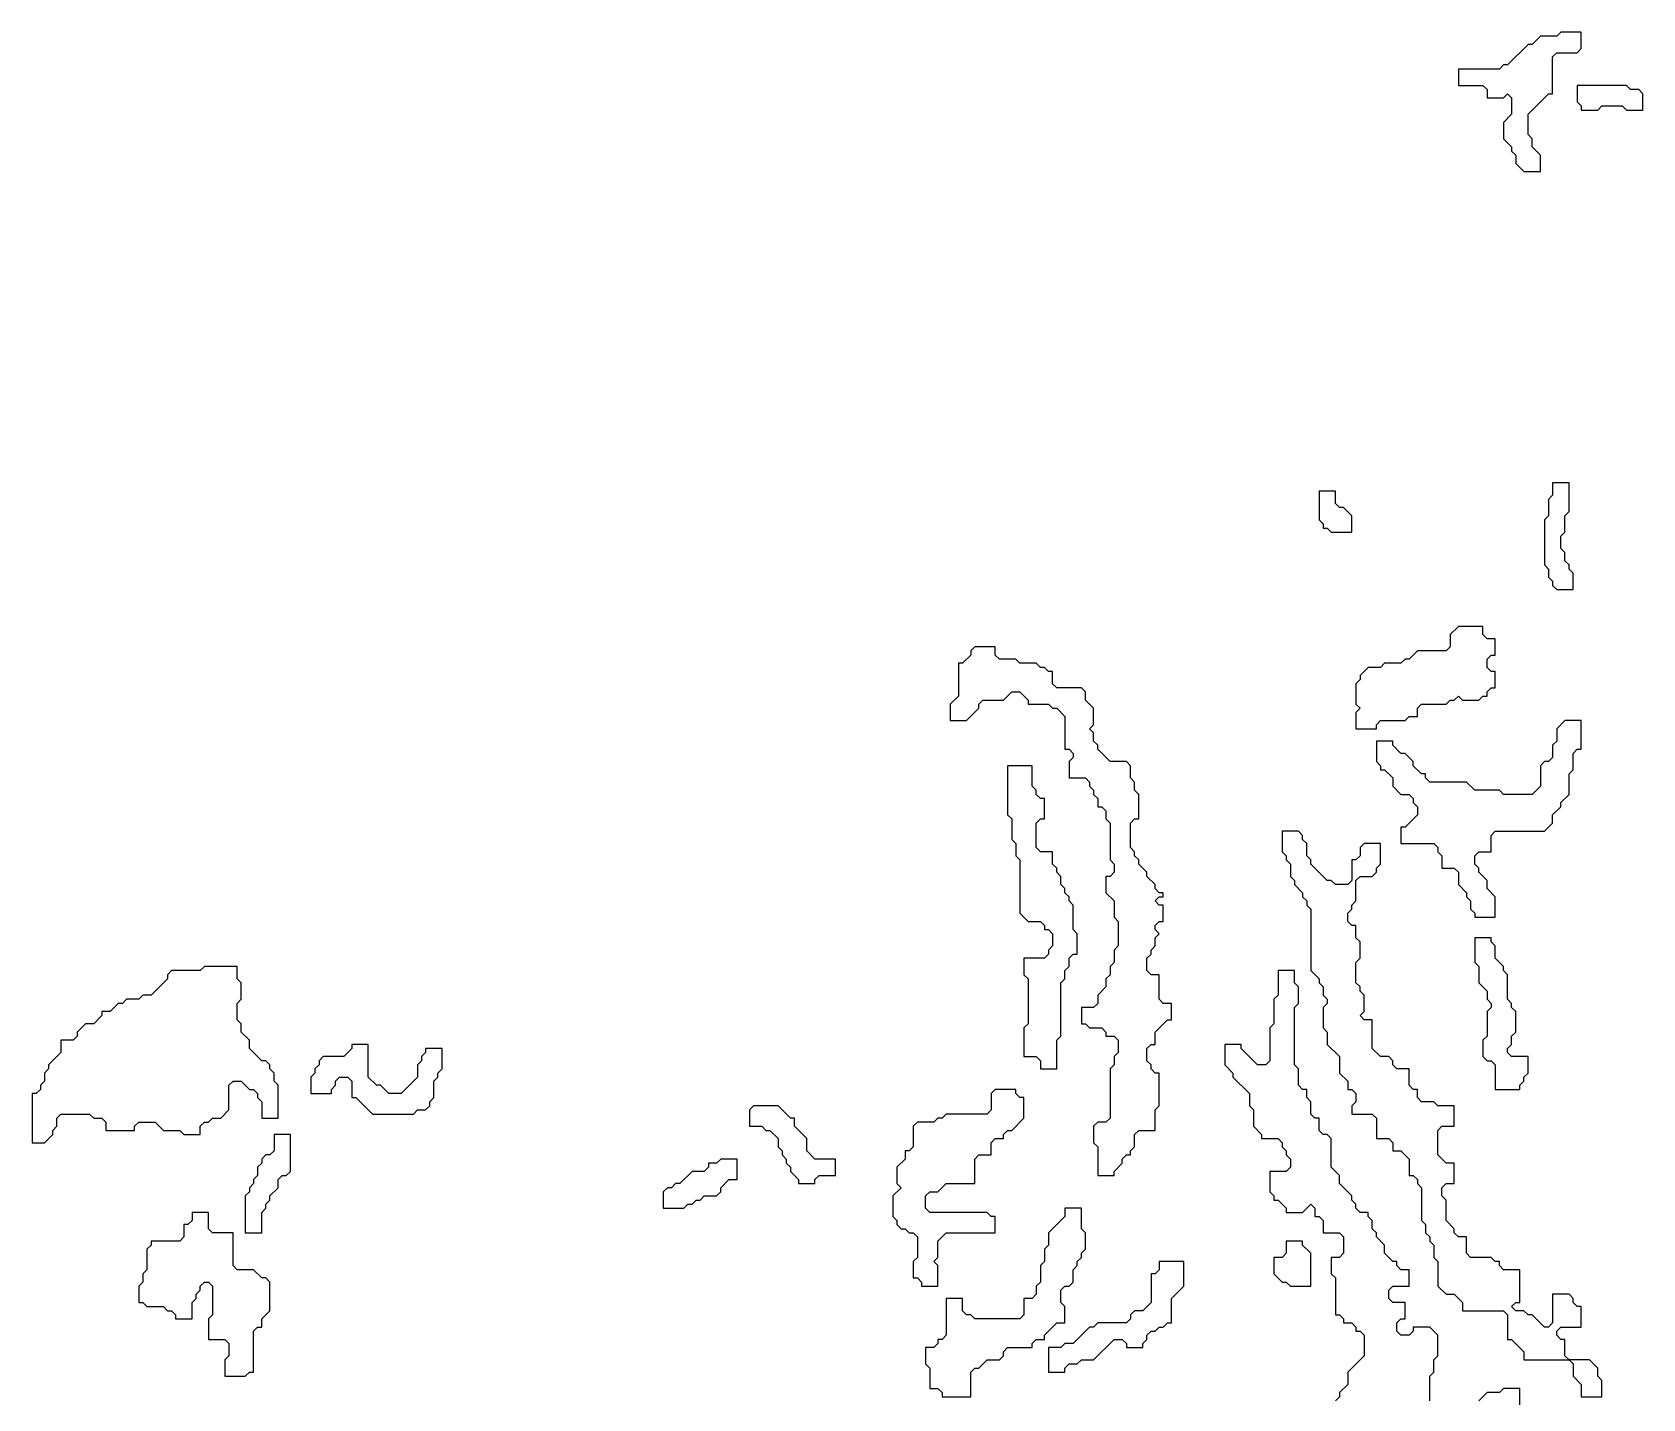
# Model space of a CAD drawing. Header units: metres. Extents: x 0 to 500, y 0 to 703.
# Drawn here: x 246.38 to 295.5, y 633.44 to 675.12 of the extents above; entities that cross this region are included whole.
import ezdxf

# ---------------------------------------------------------------- set-up
doc = ezdxf.new("R2010")
doc.units = ezdxf.units.M

msp = doc.modelspace()

# ---------------------------------------------------------------- linework, layer by layer
for points in [[(293, 675.125), (292.875, 675), (292.375, 675), (292.125, 674.75), (292, 674.75), (291.375, 674.125), (291.25, 674.125), (291.125, 674), (289.875, 674), (289.875, 673.5), (290.625, 673.5), (290.75, 673.375), (290.75, 673.125), (291.25, 673.125), (291.375, 673.25), (291.5, 673.125), (291.5, 672.625), (291.25, 672.375), (291.25, 671.875), (291.5, 671.625), (291.5, 671.5), (291.625, 671.375), (291.625, 671.125), (291.875, 670.875), (292.375, 670.875), (292.375, 671.375), (292.125, 671.625), (292.125, 671.875), (292, 672), (292, 672.625), (292.625, 673.25), (292.75, 673.25), (292.75, 674.375), (292.875, 674.5), (293.5, 674.5), (293.625, 674.625), (293.625, 675.125)], [(293.5, 673.5), (293.5, 673), (293.625, 672.875), (293.625, 672.75), (294.125, 672.75), (294.25, 672.875), (294.875, 672.875), (295, 672.75), (295.5, 672.75), (295.5, 673.25), (295.375, 673.375), (295.125, 673.375), (295, 673.5)], [(292.75, 661.375), (292.75, 661), (292.625, 660.875), (292.625, 660.375), (292.5, 660.25), (292.5, 658.875), (292.625, 658.75), (292.625, 658.5), (292.75, 658.375), (292.75, 658.25), (292.875, 658.125), (293.375, 658.125), (293.375, 658.625), (293.25, 658.75), (293.25, 658.875), (293.125, 659), (293.125, 659.25), (293, 659.375), (293, 659.75), (293.125, 659.875), (293.125, 660.375), (293.25, 660.5), (293.25, 661.375)], [(285.625, 661.125), (285.625, 660.25), (285.75, 660.125), (285.75, 660), (285.875, 660), (286, 659.875), (286.625, 659.875), (286.625, 660.375), (286.375, 660.625), (286.25, 660.625), (286.125, 660.75), (286.125, 661.125)], [(289.875, 657), (289.625, 656.75), (289.625, 656.375), (289.5, 656.25), (288.625, 656.25), (288.375, 656), (288.25, 656), (288.125, 655.875), (287.625, 655.875), (287.5, 655.75), (287.125, 655.75), (286.875, 655.5), (286.875, 655.375), (286.75, 655.25), (286.75, 654.625), (286.875, 654.5), (286.75, 654.375), (286.75, 653.875), (287.375, 653.875), (287.375, 654), (287.5, 654.125), (288.25, 654.125), (288.375, 654.25), (288.625, 654.25), (288.625, 654.5), (288.75, 654.625), (289.5, 654.625), (289.625, 654.75), (289.75, 654.75), (289.875, 654.875), (290, 654.75), (290.5, 654.75), (290.625, 654.875), (290.75, 654.875), (290.75, 655), (290.875, 655.125), (291, 655.125), (291, 655.625), (290.875, 655.625), (290.75, 655.75), (290.75, 656), (290.875, 656.125), (291, 656.125), (291, 656.625), (290.75, 656.625), (290.625, 656.75), (290.625, 657)], [(275.125, 656.375), (275, 656.25), (275, 656.125), (274.75, 655.875), (274.625, 655.875), (274.625, 654.875), (274.375, 654.625), (274.375, 654.125), (274.875, 654.125), (275.25, 654.5), (275.25, 654.625), (275.375, 654.75), (276, 654.75), (276.25, 655), (276.5, 655), (276.75, 654.75), (276.75, 654.625), (277.375, 654.625), (277.5, 654.5), (277.625, 654.5), (277.875, 654.25), (277.875, 653.25), (278, 653.25), (278.125, 653.125), (278.125, 653), (278, 652.875), (278, 652.375), (278.5, 652.375), (278.625, 652.25), (278.625, 652.125), (278.75, 652), (278.75, 651.875), (278.875, 651.75), (278.875, 651.5), (279, 651.5), (279.125, 651.375), (279.125, 651.125), (279.25, 651), (279.25, 649.875), (279.375, 649.75), (279.375, 649.5), (279.25, 649.375), (279.125, 649.375), (279.125, 648.875), (279.375, 648.625), (279.375, 648.125), (279.5, 648), (279.5, 647.25), (279.375, 647.125), (279.375, 646.75), (279.25, 646.625), (279.25, 646.375), (279.125, 646.25), (279.125, 646), (278.875, 645.75), (278.875, 645.5), (278.75, 645.375), (278.375, 645.375), (278.375, 644.875), (278.5, 644.875), (278.625, 644.75), (279, 644.75), (279.125, 644.625), (279.125, 644.5), (279.375, 644.5), (279.5, 644.375), (279.5, 644), (279.375, 643.875), (279.375, 643.625), (279.25, 643.5), (279.25, 642), (279.125, 641.875), (278.875, 641.875), (278.75, 641.75), (278.75, 641.25), (278.875, 641.125), (278.875, 640.25), (279.375, 640.25), (279.375, 640.375), (279.625, 640.625), (279.625, 640.75), (279.75, 640.875), (279.875, 640.875), (279.875, 641), (280, 641.125), (280, 641.5), (280.125, 641.625), (280.625, 641.625), (280.625, 642.25), (280.75, 642.375), (280.75, 643.375), (280.625, 643.375), (280.5, 643.5), (280.5, 643.625), (280.375, 643.75), (280.375, 644.125), (280.5, 644.25), (280.625, 644.25), (280.625, 644.625), (281, 645), (281.125, 645), (281.125, 645.5), (280.875, 645.5), (280.75, 645.625), (280.75, 646.375), (280.5, 646.375), (280.375, 646.5), (280.375, 646.875), (280.5, 647), (280.5, 647.125), (280.625, 647.25), (280.625, 647.5), (280.75, 647.625), (280.625, 647.75), (280.625, 647.875), (280.75, 648), (280.875, 648), (280.875, 648.5), (280.75, 648.5), (280.625, 648.625), (280.75, 648.75), (280.875, 648.75), (280.875, 648.875), (280.75, 648.875), (280.625, 649), (280.625, 649.125), (280.375, 649.375), (280.375, 649.5), (280.125, 649.75), (280.125, 649.875), (280, 650), (280, 650.125), (279.875, 650.25), (279.875, 651), (280, 651.125), (280.125, 651.125), (280.125, 651.875), (280, 652), (280, 652.25), (279.875, 652.375), (279.875, 652.75), (279.75, 652.875), (279.25, 652.875), (278.875, 653.25), (278.875, 653.375), (278.75, 653.5), (278.75, 653.75), (278.625, 653.875), (278.75, 654), (278.75, 654.5), (278.5, 654.75), (278.5, 655), (278.375, 655.125), (277.625, 655.125), (277.5, 655.25), (277.5, 655.625), (277.375, 655.625), (277.25, 655.75), (277.125, 655.75), (277, 655.875), (276.5, 655.875), (276.375, 656), (275.875, 656), (275.75, 656.125), (275.75, 656.375)], [(293.125, 654.125), (292.875, 653.875), (292.875, 653.5), (292.75, 653.375), (292.75, 653), (292.625, 652.875), (292.5, 652.875), (292.375, 652.75), (292.375, 652.125), (292.125, 651.875), (291.25, 651.875), (291.125, 652), (290.375, 652), (290.125, 652.25), (289, 652.25), (288.875, 652.375), (288.875, 652.5), (288.75, 652.5), (288.5, 652.75), (288.5, 652.875), (288.25, 653.125), (288.125, 653.125), (287.875, 653.375), (287.875, 653.5), (287.375, 653.5), (287.375, 652.875), (287.5, 652.75), (287.5, 652.625), (287.625, 652.625), (287.875, 652.375), (287.875, 652.125), (288.125, 651.875), (288.375, 651.875), (288.5, 651.75), (288.5, 651.625), (288.625, 651.5), (288.625, 651.25), (288.25, 650.875), (288.125, 650.875), (288.125, 650.375), (289.125, 650.375), (289.25, 650.25), (289.25, 650.125), (289.375, 650), (289.375, 649.625), (289.75, 649.625), (289.875, 649.5), (289.875, 649.125), (290.125, 648.875), (290.125, 648.75), (290.25, 648.625), (290.25, 648.375), (290.375, 648.25), (290.375, 648.125), (291, 648.125), (291, 648.75), (290.75, 649), (290.75, 649.25), (290.5, 649.5), (290.5, 649.625), (290.375, 649.75), (290.375, 650), (290.5, 650.125), (290.875, 650.125), (290.875, 650.625), (291, 650.75), (292.5, 650.75), (292.75, 651), (292.75, 651.25), (293, 651.5), (293, 651.625), (293.25, 651.875), (293.25, 652.5), (293.375, 652.625), (293.375, 653.125), (293.5, 653.25), (293.625, 653.25), (293.625, 654.125)], [(276.125, 652.75), (276.125, 651.25), (276.25, 651.125), (276.25, 650.5), (276.375, 650.375), (276.375, 650), (276.5, 649.875), (276.5, 648.25), (276.75, 648), (277.125, 648), (277.25, 647.875), (277.25, 647.75), (277.375, 647.75), (277.5, 647.625), (277.5, 647.25), (277.375, 647.125), (277.375, 647), (277.25, 646.875), (276.625, 646.875), (276.625, 646.375), (276.75, 646.25), (276.75, 644.875), (276.625, 644.75), (276.625, 643.875), (277, 643.875), (277.125, 643.75), (277.125, 643.5), (277.625, 643.5), (277.625, 644.375), (277.75, 644.5), (277.75, 646.125), (277.875, 646.25), (277.875, 646.5), (278, 646.625), (278, 646.875), (278.125, 647), (278.25, 647), (278.25, 647.625), (278.125, 647.75), (278.125, 648.5), (278, 648.625), (278, 648.75), (277.875, 648.875), (277.875, 649), (277.75, 649.125), (277.75, 649.375), (277.625, 649.5), (277.625, 649.625), (277.5, 649.75), (277.5, 650.125), (277.125, 650.125), (277, 650.25), (277, 651), (277.125, 651.125), (277.25, 651.125), (277.25, 651.75), (277.125, 651.75), (277, 651.875), (277, 652), (276.875, 652.125), (276.875, 652.75)], [(284.5, 650.75), (284.5, 650.125), (284.625, 650), (284.625, 649.875), (284.75, 649.75), (284.75, 649.375), (284.875, 649.25), (284.875, 649.125), (285.125, 648.875), (285.125, 648.75), (285.25, 648.625), (285.25, 648.5), (285.375, 648.375), (285.375, 646.5), (285.625, 646.25), (285.625, 646.125), (285.75, 646), (285.75, 645.75), (285.875, 645.625), (285.875, 645.5), (285.75, 645.375), (285.75, 644.75), (285.875, 644.625), (285.875, 644.25), (286.25, 643.875), (286.25, 643.375), (286.5, 643.125), (286.5, 642.875), (286.625, 642.875), (286.75, 642.75), (286.75, 642.5), (286.625, 642.375), (286.625, 642.125), (287.25, 642.125), (287.375, 642), (287.375, 641.375), (287.75, 641.375), (287.875, 641.25), (287.875, 641), (288.125, 641), (288.375, 640.75), (288.375, 640.25), (288.5, 640.25), (288.625, 640.125), (288.625, 640), (288.75, 639.875), (288.75, 638.875), (288.875, 638.75), (288.875, 638.5), (289, 638.375), (289, 638.25), (289.125, 638.125), (289.125, 637.75), (289.25, 637.625), (289.25, 636.875), (289.5, 636.625), (289.75, 636.625), (290, 636.375), (290, 636.125), (291.25, 636.125), (291.375, 636), (291.375, 635.25), (291.5, 635.25), (291.875, 634.875), (291.875, 634.625), (293.25, 634.625), (293.375, 634.5), (293.375, 634.125), (293.625, 633.875), (293.625, 633.5), (294.25, 633.5), (294.25, 634), (294.125, 634.125), (294.125, 634.375), (293.875, 634.625), (293.25, 634.625), (293.125, 634.75), (293.125, 635.25), (293, 635.25), (292.875, 635.375), (292.875, 635.5), (293, 635.625), (293.625, 635.625), (293.625, 636.25), (293.5, 636.25), (293.375, 636.375), (293.375, 636.5), (293.25, 636.625), (292.75, 636.625), (292.75, 635.75), (292.625, 635.625), (292.5, 635.625), (292.125, 636), (292, 636), (291.875, 636.125), (291.625, 636.125), (291.5, 636.25), (291.625, 636.375), (291.75, 636.375), (291.75, 637.375), (291.25, 637.375), (291.125, 637.5), (291.125, 637.625), (291, 637.625), (290.875, 637.75), (290.25, 637.75), (290.125, 637.875), (290.125, 638.375), (289.875, 638.375), (289.75, 638.5), (289.75, 638.625), (289.5, 638.875), (289.5, 639.5), (289.375, 639.625), (289.375, 639.875), (289.5, 640), (289.75, 640), (289.75, 640.625), (289.5, 640.625), (289.25, 640.875), (289.25, 641.625), (289.375, 641.75), (289.75, 641.75), (289.75, 642.375), (289.25, 642.375), (289.125, 642.5), (288.75, 642.5), (288.625, 642.625), (288.625, 642.875), (288.5, 642.875), (288.375, 643), (288.375, 643.5), (288, 643.5), (287.875, 643.625), (287.875, 643.75), (287.75, 643.875), (287.5, 643.875), (287.25, 644.125), (287.25, 645), (287, 645), (286.875, 645.125), (287, 645.25), (287, 645.75), (286.875, 645.875), (286.875, 646), (286.75, 646.125), (286.75, 646.75), (286.875, 646.875), (286.875, 647.375), (286.75, 647.5), (286.75, 647.875), (286.625, 647.875), (286.5, 648), (286.5, 648.25), (286.625, 648.375), (286.625, 648.5), (286.75, 648.625), (286.75, 649.25), (286.875, 649.375), (287.25, 649.375), (287.375, 649.5), (287.375, 649.625), (287.5, 649.75), (287.5, 650.375), (287, 650.375), (286.875, 650.25), (286.875, 650), (286.75, 649.875), (286.625, 649.875), (286.625, 649.25), (286.5, 649.125), (286.125, 649.125), (286, 649.25), (285.875, 649.25), (285.375, 649.75), (285.375, 649.875), (285.25, 650), (285.25, 650.375), (285.125, 650.5), (285.125, 650.625), (285, 650.75)], [(290.375, 647.5), (290.375, 646.75), (290.5, 646.625), (290.5, 646.125), (290.75, 645.875), (290.75, 645.625), (290.875, 645.5), (290.875, 645.375), (290.75, 645.25), (290.75, 644.5), (290.625, 644.375), (290.625, 643.875), (290.75, 643.75), (290.875, 643.75), (291, 643.625), (291, 642.875), (291.75, 642.875), (291.75, 643), (291.875, 643.125), (291.875, 643.25), (292, 643.375), (292, 643.875), (291.5, 643.875), (291.375, 644), (291.375, 644.125), (291.5, 644.25), (291.5, 644.5), (291.625, 644.625), (291.625, 645.25), (291.5, 645.375), (291.5, 645.5), (291.375, 645.625), (291.375, 646.375), (291.25, 646.5), (291.25, 646.625), (291, 646.875), (291, 647.25), (290.875, 647.375), (290.875, 647.5)], [(251.625, 646.625), (251.5, 646.5), (250.625, 646.5), (250.5, 646.375), (250.5, 646.25), (250, 645.75), (249.75, 645.75), (249.625, 645.625), (249.25, 645.625), (249.125, 645.5), (249, 645.5), (248.75, 645.25), (248.5, 645.25), (248.5, 645.125), (248.25, 644.875), (248, 644.875), (247.75, 644.625), (247.75, 644.5), (247.625, 644.375), (247.25, 644.375), (247.25, 644), (246.875, 643.625), (246.875, 643.5), (246.75, 643.375), (246.75, 643.125), (246.625, 643), (246.625, 642.875), (246.5, 642.75), (246.375, 642.75), (246.375, 641.25), (246.75, 641.25), (247, 641.5), (247, 641.625), (247.125, 641.75), (247.125, 642), (247.25, 642.125), (248.125, 642.125), (248.25, 642), (248.5, 642), (248.625, 641.875), (248.625, 641.625), (249.5, 641.625), (249.5, 641.75), (249.625, 641.875), (250.125, 641.875), (250.375, 641.625), (250.875, 641.625), (251, 641.5), (251.5, 641.5), (251.5, 641.75), (251.625, 641.875), (251.75, 641.875), (251.875, 642), (252.125, 642), (252.375, 642.25), (252.375, 643), (252.5, 643.125), (252.75, 643.125), (253, 642.875), (253.125, 642.875), (253.25, 642.75), (253.25, 642.625), (253.375, 642.5), (253.375, 642), (253.875, 642), (253.875, 643), (253.75, 643.125), (253.75, 643.375), (253.625, 643.5), (253.625, 643.625), (253.5, 643.75), (253.375, 643.75), (253, 644.125), (253, 644.375), (252.75, 644.625), (252.75, 644.875), (252.625, 645), (252.625, 645.5), (252.75, 645.625), (252.75, 646.125), (252.625, 646.25), (252.625, 646.625)], [(256.125, 644.25), (256.125, 644.125), (255.875, 643.875), (255.25, 643.875), (255.125, 643.75), (255.125, 643.625), (255, 643.5), (255, 643.375), (254.875, 643.25), (254.875, 642.75), (255.5, 642.75), (255.5, 642.875), (255.625, 643), (255.625, 643.125), (255.75, 643.25), (256, 643.25), (256.125, 643.125), (256.125, 642.625), (256.25, 642.625), (256.75, 642.125), (258, 642.125), (258.125, 642.25), (258.375, 642.25), (258.5, 642.375), (258.5, 642.5), (258.625, 642.625), (258.625, 643.125), (258.75, 643.25), (258.75, 643.375), (258.875, 643.5), (258.875, 644.125), (258.375, 644.125), (258.375, 644), (258.25, 643.875), (258.25, 643.75), (258.125, 643.625), (258.125, 643.25), (257.625, 642.75), (257.25, 642.75), (257, 643), (256.875, 643), (256.625, 643.25), (256.625, 644.25)], [(275.75, 642.875), (275.625, 642.75), (275.625, 642.25), (275.5, 642.125), (274.25, 642.125), (274.125, 642), (274, 642), (273.875, 641.875), (273.375, 641.875), (273.25, 641.75), (273.25, 641.125), (273.125, 641), (273, 641), (273, 640.75), (272.75, 640.5), (272.75, 640), (272.875, 639.875), (272.625, 639.625), (272.625, 639), (272.75, 638.875), (272.75, 638.75), (272.875, 638.625), (273, 638.625), (273.125, 638.5), (273.25, 638.5), (273.375, 638.375), (273.375, 637.75), (273.25, 637.625), (273.25, 637.125), (273.375, 637.125), (273.5, 637), (273.5, 636.875), (274, 636.875), (274, 637.5), (273.875, 637.625), (274, 637.75), (274, 638.25), (274.25, 638.5), (275.75, 638.5), (275.75, 639), (275.625, 639), (275.5, 639.125), (273.75, 639.125), (273.625, 639.25), (273.625, 639.625), (273.75, 639.75), (274, 639.75), (274.25, 640), (275.125, 640), (275.125, 640.75), (275.25, 640.875), (275.625, 640.875), (275.625, 641.25), (275.75, 641.375), (276, 641.375), (276, 641.5), (276.125, 641.625), (276.25, 641.625), (276.625, 642), (276.625, 642.625), (276.5, 642.625), (276.375, 642.75), (276.375, 642.875)], [(268.375, 642.375), (268.25, 642.25), (268.25, 641.75), (268.625, 641.75), (268.75, 641.625), (268.875, 641.625), (269.125, 641.375), (269.125, 641.125), (269.25, 641), (269.25, 640.875), (269.375, 640.75), (269.375, 640.625), (269.5, 640.5), (269.5, 640.375), (269.75, 640.125), (269.75, 640), (270.25, 640), (270.25, 640.125), (270.375, 640.25), (270.875, 640.25), (270.875, 640.75), (270.25, 640.75), (270, 641), (270, 641.375), (269.625, 641.75), (269.625, 642), (269.5, 642), (269.125, 642.375)], [(253.75, 641.5), (253.75, 641), (253.625, 640.875), (253.5, 640.875), (253.375, 640.75), (253.375, 640.625), (253.25, 640.5), (253.25, 640.25), (253.125, 640.125), (253.125, 640), (253, 639.875), (253, 639.75), (252.875, 639.625), (252.875, 638.5), (253.375, 638.5), (253.375, 639.125), (253.5, 639.25), (253.5, 639.375), (253.625, 639.5), (253.625, 639.625), (253.875, 639.875), (253.875, 640.125), (254, 640.25), (254.125, 640.25), (254.25, 640.375), (254.25, 641.5)], [(267.375, 640.75), (267.25, 640.625), (267, 640.625), (267, 640.5), (266.875, 640.375), (266.5, 640.375), (266.125, 640), (266, 640), (265.875, 639.875), (265.75, 639.875), (265.625, 639.75), (265.625, 639.25), (266.25, 639.25), (266.375, 639.375), (266.5, 639.375), (266.625, 639.5), (266.75, 639.5), (266.875, 639.625), (267.25, 639.625), (267.375, 639.75), (267.375, 639.875), (267.625, 640.125), (267.875, 640.125), (267.875, 640.75)], [(251.25, 639.125), (251.25, 638.875), (251.125, 638.75), (251, 638.75), (251, 638.375), (250.875, 638.25), (250, 638.25), (250, 638.125), (249.875, 638), (249.875, 637.375), (249.75, 637.25), (249.75, 637), (249.625, 636.875), (249.625, 636.375), (249.75, 636.375), (249.875, 636.25), (250.375, 636.25), (250.5, 636.125), (250.625, 636.125), (250.75, 636), (250.75, 635.875), (251.25, 635.875), (251.25, 636.375), (251.375, 636.5), (251.375, 636.625), (251.5, 636.75), (251.5, 636.875), (251.625, 637), (251.75, 637), (251.875, 636.875), (251.875, 636), (251.75, 635.875), (251.75, 635.25), (252.25, 635.25), (252.375, 635.125), (252.375, 634.75), (252.25, 634.625), (252.25, 634.125), (252.875, 634.125), (253, 634.25), (253.125, 634.25), (253.125, 635.5), (253.25, 635.625), (253.375, 635.625), (253.375, 635.875), (253.625, 636.125), (253.625, 637), (253.5, 637.125), (253.375, 637.125), (253.125, 637.375), (252.625, 637.375), (252.5, 637.5), (252.5, 638.5), (251.875, 638.5), (251.75, 638.625), (251.75, 639.125)], [(277.875, 639.25), (277.875, 639), (277.375, 638.5), (277.375, 638.125), (277.25, 638), (277.25, 637.625), (277.125, 637.5), (277.125, 637), (277, 636.875), (277, 636.625), (276.875, 636.5), (276.625, 636.5), (276.625, 636), (276.5, 635.875), (275.125, 635.875), (275, 636), (274.875, 636), (274.75, 636.125), (274.75, 636.5), (274.25, 636.5), (274.25, 635.375), (274.125, 635.25), (274, 635.25), (274, 635.125), (273.875, 635), (273.625, 635), (273.625, 634.5), (273.75, 634.375), (273.75, 633.75), (274, 633.75), (274.125, 633.625), (274.125, 633.5), (275, 633.5), (275, 634.25), (275.125, 634.375), (275.25, 634.375), (275.5, 634.625), (275.875, 634.625), (276, 634.75), (276, 634.875), (276.125, 635), (276.875, 635), (276.875, 635.125), (277, 635.25), (277.25, 635.25), (277.25, 635.375), (277.625, 635.75), (277.875, 635.75), (277.875, 636.25), (277.75, 636.375), (277.75, 636.75), (277.875, 636.875), (278, 636.875), (278.125, 637), (278.125, 637.375), (278.25, 637.5), (278.25, 637.625), (278.375, 637.75), (278.375, 637.875), (278.5, 638), (278.5, 638.5), (278.375, 638.625), (278.375, 639.25)], [(284.625, 638.25), (284.625, 637.875), (284.5, 637.75), (284.25, 637.75), (284.25, 637.25), (284.5, 637), (284.625, 637), (284.75, 636.875), (285.375, 636.875), (285.375, 637.875), (285.125, 638.125), (285.125, 638.25)], [(280.75, 637.625), (280.75, 637.375), (280.625, 637.25), (280.5, 637.25), (280.5, 636.375), (280.25, 636.125), (280, 636.125), (279.875, 636), (279.875, 635.875), (279.75, 635.75), (278.875, 635.75), (278.75, 635.625), (278.625, 635.625), (278.125, 635.125), (277.875, 635.125), (277.75, 635), (277.375, 635), (277.375, 634.25), (277.875, 634.25), (277.875, 634.375), (278, 634.5), (278.25, 634.5), (278.375, 634.625), (278.75, 634.625), (279.375, 635.25), (279.625, 635.25), (279.75, 635.125), (279.75, 635), (280.25, 635), (280.25, 635.125), (280.375, 635.25), (280.375, 635.375), (280.5, 635.5), (280.625, 635.5), (280.75, 635.625), (280.875, 635.625), (281, 635.75), (281.125, 635.75), (281.125, 636.5), (281.5, 636.875), (281.5, 637.625)]]:
    msp.add_lwpolyline(points, close=True)
for points in [[(289, 633.375), (289, 634.125), (289.125, 634.25), (289.125, 634.625), (289.25, 634.75), (289.25, 635.375), (289, 635.625), (288.5, 635.625), (288.5, 635.5), (288.375, 635.375), (288.125, 635.375), (288, 635.5), (288, 635.75), (288.125, 635.875), (288.25, 635.875), (288.25, 636.375), (287.875, 636.375), (287.75, 636.5), (287.75, 636.75), (287.875, 636.875), (288.375, 636.875), (288.375, 637.375), (288.125, 637.375), (288, 637.5), (288, 637.625), (287.875, 637.625), (287.625, 637.875), (287.625, 638.125), (287.375, 638.375), (287.375, 638.5), (287.25, 638.625), (287.25, 638.875), (287.125, 639), (287.125, 639.125), (286.875, 639.125), (286.75, 639.25), (286.75, 639.375), (286.625, 639.5), (286.625, 639.625), (286.25, 640), (286.25, 640.25), (286, 640.5), (286, 641.375), (285.875, 641.5), (285.75, 641.5), (285.625, 641.625), (285.625, 642), (285.5, 642), (285.375, 642.125), (285.375, 642.5), (285.25, 642.625), (285.25, 642.875), (285.125, 642.875), (285, 643), (285, 643.5), (284.875, 643.625), (284.875, 645.375), (285, 645.5), (285, 646), (284.875, 646.125), (284.875, 646.5), (284.375, 646.5), (284.375, 645.75), (284.25, 645.625), (284.25, 644.875), (284.125, 644.75), (284.125, 643.75), (284, 643.625), (283.75, 643.625), (283.25, 644.125), (283.25, 644.25), (282.75, 644.25), (282.75, 643.625), (283, 643.375), (283, 643.25), (283.5, 642.75), (283.5, 642.375), (283.625, 642.25), (283.625, 641.75), (283.875, 641.5), (283.875, 641.375), (284.375, 641.375), (284.5, 641.25), (284.5, 641.125), (284.625, 641), (284.625, 640.875), (284.75, 640.75), (284.75, 640.5), (284.625, 640.375), (284.125, 640.375), (284.125, 639.75), (284.25, 639.625), (284.25, 639.5), (284.375, 639.5), (284.625, 639.25), (284.625, 639.125), (285.125, 639.125), (285.375, 639.375), (285.5, 639.25), (285.5, 639), (285.625, 639), (285.75, 638.875), (285.75, 638.5), (286.25, 638.5), (286.375, 638.375), (286.375, 637.875), (286.25, 637.75), (286, 637.75), (286, 637.25), (286.125, 637.125), (286.125, 636), (286.25, 636), (286.375, 635.875), (286.375, 635.75), (286.625, 635.75), (286.75, 635.625), (286.75, 635.5), (286.875, 635.5), (287, 635.375), (287, 634.75), (286.5, 634.25), (286.5, 633.875), (286.25, 633.625), (286.25, 633.5), (286.125, 633.375)], [(291.75, 633.25), (291.75, 633.75), (291.25, 633.75), (291.125, 633.625), (290.75, 633.625), (290.5, 633.375)]]:
    msp.add_lwpolyline(points)

doc.saveas('drawing.dxf')
